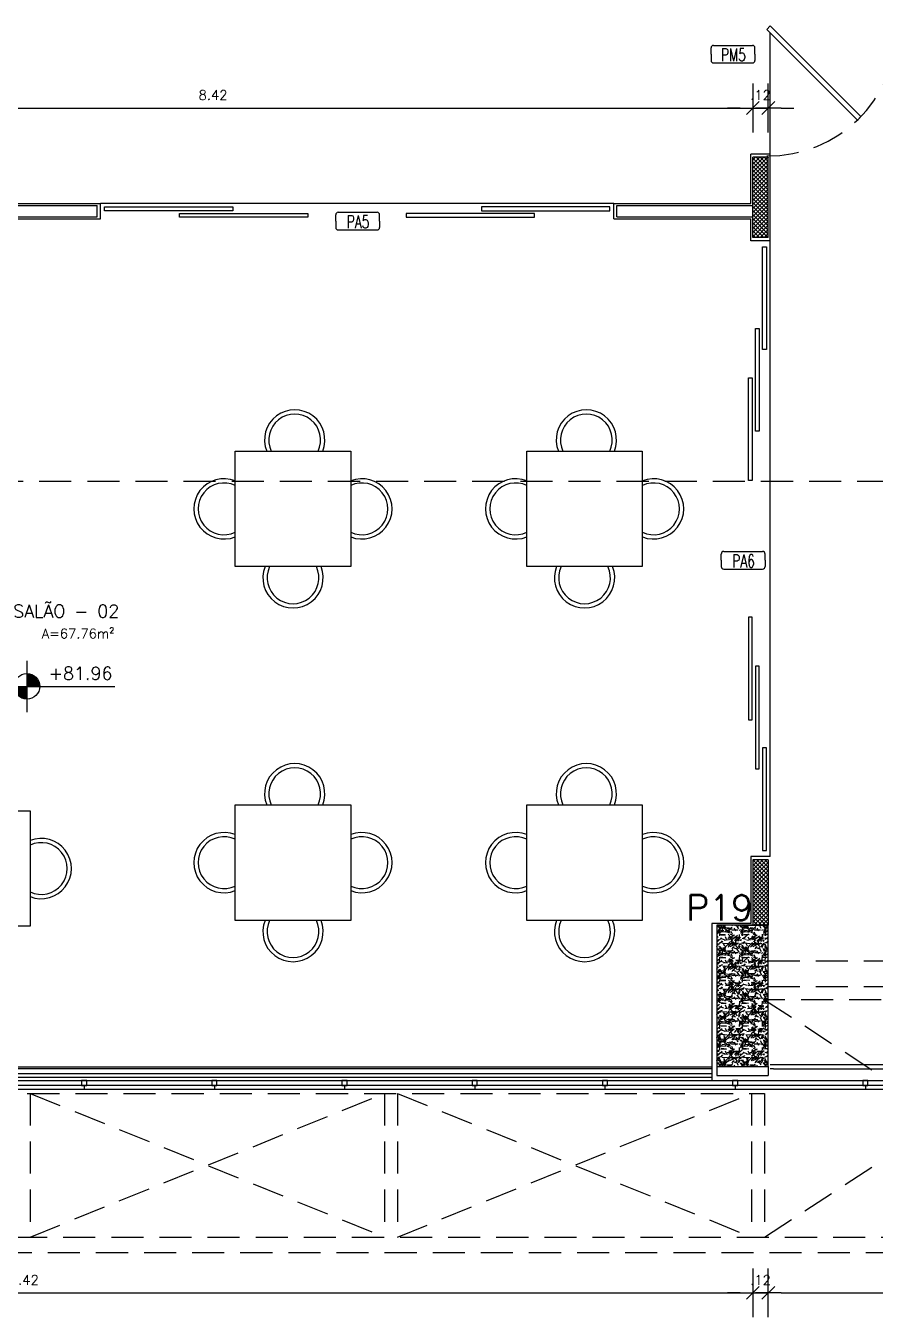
# Model space of a CAD drawing. Header units: millimetres. Extents: x 1658.6 to 1706.6, y -26.2 to 3.6.
# Drawn here: x 1687.47 to 1694.09, y -15.64 to -5.58 of the extents above; entities that cross this region are included whole.
import ezdxf
from ezdxf.enums import TextEntityAlignment as Align

# ---------------------------------------------------------------- set-up
doc = ezdxf.new("R2010")
doc.units = ezdxf.units.MM
doc.linetypes.add('DASHED2', pattern=[0.375, 0.25, -0.125])
doc.linetypes.add('HIDDEN', pattern=[0.375, 0.25, -0.125])
for name, color, linetype in [('COTA', 11, 'Continuous'), ('EM VISTA', 2, 'Continuous'), ('EMVISTA', 2, 'Continuous'), ('ESQUADRIA', 2, 'Continuous'), ('ESQUADRIA CT', 2, 'Continuous'), ('HACHURA', 11, 'Continuous'), ('HACHURA 1', 8, 'Continuous'), ('HACHURIA', 11, 'Continuous'), ('IND', 1, 'Continuous'), ('INDICACOES', 2, 'Continuous'), ('MOBILIA 2', 11, 'Continuous'), ('PAREDE', 7, 'Continuous'), ('PILAR', 21, 'Continuous'), ('PISO', 1, 'Continuous'), ('PROJECAO', 1, 'DASHED2'), ('TEXTO 1', 3, 'Continuous'), ('TEXTO 2', 2, 'Continuous')]:
    doc.layers.add(name, color=color, linetype=linetype)
doc.styles.add('ROMANS', font='romans.shx')
doc.dimstyles.new('Copy of TICK50', dxfattribs={"dimtxt": 0.075, "dimasz": 0.0995, "dimexe": 0.18, "dimexo": 0.0625, "dimgap": 0.063, "dimtad": 1, "dimrnd": 0.005, "dimzin": 4, "dimdsep": 46, "dimtxsty": 'ROMANS', "dimblk1": 'TICK', "dimblk2": 'TICK', "dimsah": 1, "dimcen": 0.09, "dimse1": 1, "dimse2": 1, "dimclrd": 256, "dimclrt": 2, "dimaunit": 1, "dimadec": 4, "dimazin": 0, "dimtfac": 1, "dimtix": 1, "dimtmove": 2, "dimatfit": 3, "dimldrblk": 'TICK', "dimfxl": 0.18, "dimtfillclr": 256, "dimtolj": 1, "dimtzin": 0, "dimlwd": -1, "dimarcsym": 0})

# ---------------------------------------------------------------- blocks, each defined once
blk = doc.blocks.new('IND ESQUADRIAS')
for p, q in [((-0.256, 0.103), (-0.256, 0.176)), ((-0.227, 0.206), (0.227, 0.206)), ((0.256, 0.103), (0.256, 0.176)), ((-0.256, 0.103), (-0.256, 0.03)), ((-0.227, 0), (0.227, 0)), ((0.256, 0.103), (0.256, 0.03))]:
    blk.add_line(p, q)
for centre, start, end in [((-0.227, 0.176), 90, 180), ((0.227, 0.176), 0, 90), ((-0.227, 0.03), 180, 270), ((0.227, 0.03), 270, 0)]:
    blk.add_arc(centre, 0.0298, start, end)
at = {"linetype": 'ByBlock', "style": 'ROMANS', "width": 0.7}
blk.add_attdef('P01', text='', height=0.15, dxfattribs=at).set_placement((0.004, -0.025), align=Align.BOTTOM_CENTER)
blk = doc.blocks.new('IND NÍVEL')
at = {"layer": 'IND'}
for p, q in [((0, 0.004), (0, -0.004)), ((-0.004, 0), (0.01371, 0))]:
    blk.add_line(p, q, dxfattribs=at)
blk.add_circle((0, 0), 0.002, dxfattribs=at)
for points in [[(-0.002, 0), (0, 0), (-0.00191, -0.00058), (0, 0)], [(-0.00191, -0.00058), (0, 0), (-0.00169, -0.00106), (0, 0)], [(-0.00169, -0.00106), (0, 0), (-0.00139, -0.00144), (0, 0)], [(-0.00139, -0.00144), (0, 0), (-0.00115, -0.00164), (0, 0)], [(-0.00115, -0.00164), (0, 0), (-0.0009, -0.00179), (0, 0)], [(-0.0009, -0.00179), (0, 0), (-0.00069, -0.00188), (0, 0)], [(-0.00069, -0.00188), (0, 0), (-0.00045, -0.00195), (0, 0)], [(-0.00045, -0.00195), (0, 0), (-0.0003, -0.00198), (0, 0)], [(-0.0003, -0.00198), (0, 0), (-0.00019, -0.00199), (0, 0)], [(-0.00019, -0.00199), (0, 0), (-0.0001, -0.002), (0, 0)], [(-0.0001, -0.002), (0, 0), (0, -0.002), (0, 0)], [(0.00019, 0.00199), (0, 0), (0.0001, 0.002), (0, 0)], [(0.0001, 0.002), (0, 0), (0, 0.002), (0, 0)], [(0.0003, 0.00198), (0, 0), (0.00019, 0.00199), (0, 0)], [(0.00045, 0.00195), (0, 0), (0.0003, 0.00198), (0, 0)], [(0.00069, 0.00188), (0, 0), (0.00045, 0.00195), (0, 0)], [(0.0009, 0.00179), (0, 0), (0.00069, 0.00188), (0, 0)], [(0.00115, 0.00164), (0, 0), (0.0009, 0.00179), (0, 0)], [(0.00139, 0.00144), (0, 0), (0.00115, 0.00164), (0, 0)], [(0.00169, 0.00106), (0, 0), (0.00139, 0.00144), (0, 0)], [(0.00191, 0.00058), (0, 0), (0.00169, 0.00106), (0, 0)], [(0.002, 0), (0, 0), (0.00191, 0.00058), (0, 0)]]:
    blk.add_solid(points, dxfattribs=at)
at = {"layer": 'IND', "color": 3, "style": 'ROMANS'}
blk.add_attdef('+0,00', (0.0034, 0.00103), '', height=0.002, dxfattribs=at)
blk = doc.blocks.new('TICK')
at = {"layer": 'COTA'}
for p, q in [((0, 1.91), (0, -1.91)), ((-1, 0), (1, 0))]:
    blk.add_line(p, q, dxfattribs=at)
at = {"layer": 'COTA', "color": 2}
blk.add_line((0.5, 0.5), (-0.5, -0.5), dxfattribs=at)
blk = doc.blocks.new('*D91')
at = {"layer": 'COTA'}
blk.add_line((1693.359, -15.452), (1699.915, -15.452), dxfattribs=at)
at = {"layer": 'Defpoints', "color": 0}
for p in [(1693.259, -11.75), (1700.014, -13.38), (1700.014, -15.452)]:
    blk.add_point(p, dxfattribs=at)
at = {"layer": 'COTA', "xscale": 0.0995, "yscale": 0.0995, "zscale": 0.0995, "rotation": 180}
blk.add_blockref('TICK', (1693.259, -15.452), dxfattribs=at)
at = {"layer": 'COTA', "xscale": 0.0995, "yscale": 0.0995, "zscale": 0.0995}
blk.add_blockref('TICK', (1700.014, -15.452), dxfattribs=at)
at = {"layer": 'COTA', "color": 2, "insert": (1696.637, -15.352), "char_height": 0.075, "attachment_point": 5, "style": 'ROMANS'}
blk.add_mtext('\\A1;6.76', dxfattribs=at)
blk = doc.blocks.new('*D90')
at = {"layer": 'COTA'}
for p, q in [((1693.04, -15.452), (1692.94, -15.452)), ((1693.139, -15.452), (1693.259, -15.452)), ((1693.359, -15.452), (1693.458, -15.452))]:
    blk.add_line(p, q, dxfattribs=at)
at = {"layer": 'Defpoints', "color": 0}
for p in [(1693.139, -11.75), (1693.259, -11.75), (1693.259, -15.452)]:
    blk.add_point(p, dxfattribs=at)
at = {"layer": 'COTA', "xscale": 0.0995, "yscale": 0.0995, "zscale": 0.0995}
blk.add_blockref('TICK', (1693.139, -15.452), dxfattribs=at)
at = {"layer": 'COTA', "xscale": 0.0995, "yscale": 0.0995, "zscale": 0.0995, "rotation": 180}
blk.add_blockref('TICK', (1693.259, -15.452), dxfattribs=at)
at = {"layer": 'COTA', "color": 2, "insert": (1693.199, -15.352), "char_height": 0.075, "attachment_point": 5, "style": 'ROMANS'}
blk.add_mtext('\\A1;.12', dxfattribs=at)
blk = doc.blocks.new('*D89')
at = {"layer": 'COTA'}
blk.add_line((1681.819, -15.452), (1693.04, -15.452), dxfattribs=at)
at = {"layer": 'Defpoints', "color": 0}
for p in [(1681.719, -8.715), (1693.139, -11.75), (1693.139, -15.452)]:
    blk.add_point(p, dxfattribs=at)
at = {"layer": 'COTA', "xscale": 0.0995, "yscale": 0.0995, "zscale": 0.0995, "rotation": 180}
blk.add_blockref('TICK', (1681.719, -15.452), dxfattribs=at)
at = {"layer": 'COTA', "xscale": 0.0995, "yscale": 0.0995, "zscale": 0.0995}
blk.add_blockref('TICK', (1693.139, -15.452), dxfattribs=at)
at = {"layer": 'COTA', "color": 2, "insert": (1687.429, -15.352), "char_height": 0.075, "attachment_point": 5, "style": 'ROMANS'}
blk.add_mtext('\\A1;11.42', dxfattribs=at)
blk = doc.blocks.new('*D69')
at = {"layer": 'COTA'}
for p, q in [((1693.04, -6.219), (1692.94, -6.219)), ((1693.139, -6.219), (1693.259, -6.219)), ((1693.359, -6.219), (1693.458, -6.219))]:
    blk.add_line(p, q, dxfattribs=at)
at = {"layer": 'Defpoints', "color": 0}
for p in [(1693.139, -5.553), (1693.259, -5.553), (1693.259, -6.219)]:
    blk.add_point(p, dxfattribs=at)
at = {"layer": 'COTA', "xscale": 0.0995, "yscale": 0.0995, "zscale": 0.0995}
blk.add_blockref('TICK', (1693.139, -6.219), dxfattribs=at)
at = {"layer": 'COTA', "xscale": 0.0995, "yscale": 0.0995, "zscale": 0.0995, "rotation": 180}
blk.add_blockref('TICK', (1693.259, -6.219), dxfattribs=at)
at = {"layer": 'COTA', "color": 2, "insert": (1693.199, -6.118), "char_height": 0.075, "attachment_point": 5, "style": 'ROMANS'}
blk.add_mtext('\\A1;.12', dxfattribs=at)
blk = doc.blocks.new('*D68')
at = {"layer": 'COTA'}
blk.add_line((1684.824, -6.219), (1693.04, -6.219), dxfattribs=at)
at = {"layer": 'Defpoints', "color": 0}
for p in [(1693.139, -5.553), (1693.139, -6.219), (1684.724, -7.068)]:
    blk.add_point(p, dxfattribs=at)
at = {"layer": 'COTA', "xscale": 0.0995, "yscale": 0.0995, "zscale": 0.0995, "rotation": 180}
blk.add_blockref('TICK', (1684.724, -6.219), dxfattribs=at)
at = {"layer": 'COTA', "xscale": 0.0995, "yscale": 0.0995, "zscale": 0.0995}
blk.add_blockref('TICK', (1693.139, -6.219), dxfattribs=at)
at = {"layer": 'COTA', "color": 2, "insert": (1688.932, -6.118), "char_height": 0.075, "attachment_point": 5, "style": 'ROMANS'}
blk.add_mtext('\\A1;8.42', dxfattribs=at)
blk = doc.blocks.new('P100')
at = {"layer": 'ESQUADRIA CT'}
for p, q in [((-0.734, 0.679), (-0.707, 0.707)), ((-0.707, 0.707), (0, 0)), ((-0.027, -0.027), (-0.734, 0.679)), ((0, 0), (-0.027, -0.027))]:
    blk.add_line(p, q, dxfattribs=at)
at = {"layer": 'ESQUADRIA CT', "color": 1, "linetype": 'HIDDEN'}
blk.add_arc((-0.014, -0.014), 1, 89.2122, 179.2122, dxfattribs=at)
blk = doc.blocks.new('ESTRUTURA(20-03-2019)')
at = {"layer": 'HACHURA 1'}
h = blk.add_hatch(dxfattribs=at)
h.set_pattern_fill('GRAVEL', color=256, scale=0.007, style=0)
h.set_pattern_definition([(228.0128, (-1512.38362, 91.487117), (-1.42240120861, -1.60020196627), [0.02392047, -2.368135]), (184.9697, (-1512.3996215, 91.469337), (2.133603451433, 0.177798745277), [0.04104835, -4.06378]), (132.5104, (-1512.440515, 91.465781), (1.77799870628, -1.95580191047), [0.02894374, -2.865429]), (267.2737, (-1512.5098575, 91.421331), (0.17779922796, 3.555998855736), [0.03738035, -3.700648]), (292.8337, (-1512.5116355, 91.383993), (-0.889002523885, 2.133601213104), [0.03665438, -3.628786]), (357.2737, (-1512.4974115, 91.350211), (-3.555998855736, 0.17779922796), [0.03738035, -3.700648]), (37.6942, (-1512.4600735, 91.348433), (-2.311401460287, -1.77799841499), [0.04943358, -4.893917]), (72.2553, (-1512.4209575, 91.378659), (1.244602489583, 3.911601134423), [0.0466704, -4.620371]), (121.4296, (-1512.4067335, 91.423109), (-1.42240036647, 2.3113972812), [0.03750691, -3.713185]), (175.2364, (-1512.426291, 91.455113), (1.95579846371, -0.17779833139), [0.04281991, -2.098173]), (222.3974, (-1512.4689635, 91.458669), (-2.133600064207, -1.955797455545), [0.05537546, -5.482176]), (138.8141, (-1512.333835, 91.419553), (-1.2445992072, 1.066798359), [0.01890035, -1.871142]), (171.4692, (-1512.3480595, 91.431999), (2.31139647169, -0.355600896003), [0.03595774, -3.559822]), (225, (-1512.38362, 91.43733), (-4e-17, -0.177799879), [0.02514463, -0.2263023]), (203.1986, (-1512.396065, 91.45867), (0.8890029978, 0.3556015592), [0.01354087, -1.340542]), (291.8014, (-1512.40851, 91.453335), (-0.1778001247, 0.5334003436), [0.01914962, -0.938336]), (30.9638, (-1512.4014, 91.435555), (0.53339943684, 0.3556002771), [0.0311024, -1.005641]), (161.5651, (-1512.37473, 91.451557), (0.3556001623, -0.1777997356), [0.02249009, -0.539763]), (16.3895, (-1512.511635, 91.453335), (1.77800098098, 0.5333988905), [0.03150616, -3.119116]), (70.3462, (-1512.48141, 91.462225), (-0.71119801821, -1.9557972342), [0.02643193, -2.616754]), (293.1986, (-1512.37473, 91.487117), (-0.3556015592, 0.8890029978), [0.0270816, -1.327004]), (343.6105, (-1512.364061, 91.462225), (-1.77800098098, 0.5333988905), [0.03150616, -3.119116]), (339.444, (-1512.511635, 91.3431), (-0.8890011035, 0.35559956852), [0.03038245, -1.488739]), (294.7751, (-1512.483187, 91.332431), (-0.88899792825, 1.95579909183), [0.02545704, -2.520252]), (66.8014, (-1512.372951, 91.309317), (0.3556015592, 0.8890029978), [0.0270816, -1.327004]), (17.354, (-1512.362283, 91.334209), (-2.31140012473, -0.71119892729), [0.02980481, -2.950668]), (69.444, (-1512.460073, 91.309317), (-0.35559956852, -0.8890011035), [0.01519126, -1.503936]), (101.3099, (-1512.38362, 91.309317), (-0.1777991224, 0.7111977223), [0.00906605, -0.89754]), (165.9638, (-1512.385397, 91.318207), (0.5334003748, -0.1777996923), [0.03665438, -0.6964335]), (186.009, (-1512.4209575, 91.327097), (1.77799737811, 0.1777995848), [0.03396869, -3.362898]), (303.6901, (-1512.4014, 91.419553), (-0.177800061, 0.355599657), [0.02564268, -0.6154246]), (353.1572, (-1512.3871755, 91.398217), (3.022601249965, -0.355601592616), [0.04476899, -4.43212]), (60.9454, (-1512.342725, 91.392883), (-0.7111983456, -1.24459703276), [0.01830556, -1.812258]), (90, (-1512.33384, 91.40889), (-0.1778, 0.1778), [0.010668, -0.167132]), (120.2564, (-1512.424513, 91.332431), (0.71119849268, -1.24459937227), [0.02470069, -2.445373]), (48.0128, (-1512.43696, 91.353767), (1.42240120861, 1.60020196627), [0.04784101, -2.344216]), (0, (-1512.40496, 91.38933), (0.1778, 0.1778), [0.046228, -0.131572]), (325.3048, (-1512.358727, 91.389327), (-1.77799691937, 1.24460011833), [0.0281127, -2.783151]), (254.0546, (-1512.335613, 91.373325), (-0.17780045358, -0.71120169422), [0.02588803, -1.268519]), (207.646, (-1512.3427255, 91.348433), (-3.37819881343, -1.77800111823), [0.04215015, -4.172875]), (175.4261, (-1512.3800635, 91.328875), (-2.311400532332, 0.177799139785), [0.04459203, -4.414606]), (175.4261, (-1512.3800635, 91.328875), (-2.311400532332, 0.177799139785), [0.04459203, -4.414606])])
h.paths.add_polyline_path([(-7.245, 0.11), (-6.845, 0.11), (-6.845, 1.21), (-7.245, 1.21)])
at = {"layer": 'PILAR'}
blk.add_lwpolyline([(-7.245, 1.21), (-7.245, 0.11), (-6.845, 0.11), (-6.845, 1.21), (-7.245, 1.21)], dxfattribs=at)
at = {"layer": 'PROJECAO', "color": 11}
blk.add_line((-29.47, 0), (0, 0), dxfattribs=at)

msp = doc.modelspace()

# ---------------------------------------------------------------- hatches: boundary and pattern name
at = {"layer": 'HACHURA 1'}
h = msp.add_hatch(dxfattribs=at)
h.set_pattern_fill('ANSI37', color=256, scale=0.007, style=0)
h.set_pattern_definition([(45, (114.639626, 43.499486), (-0.0157154482, 0.0157154482), []), (135, (114.639626, 43.499486), (-0.0157154482, -0.0157154482), [])])
h.paths.add_polyline_path([(1693.259, -6.603), (1693.139, -6.603), (1693.139, -7.228), (1693.259, -7.228)])
h.paths.add_polyline_path([(1693.259, -12.078), (1693.139, -12.078), (1693.139, -12.588), (1693.259, -12.588)])
h = msp.add_hatch(dxfattribs=at)
h.set_pattern_fill('GRAVEL', color=256, scale=0.007, style=0)
h.set_pattern_definition([(228.0128, (187.720828, 77.688659), (-1.42240120861, -1.60020196627), [0.02392047, -2.368135]), (184.9697, (187.704826, 77.670879), (2.133603451433, 0.177798745277), [0.04104835, -4.06378]), (132.5104, (187.663932, 77.667323), (1.77799870628, -1.95580191047), [0.02894374, -2.865429]), (267.2737, (187.59459, 77.622873), (0.17779922796, 3.555998855736), [0.03738035, -3.700648]), (292.8337, (187.592812, 77.585535), (-0.889002523885, 2.133601213104), [0.03665438, -3.628786]), (357.2737, (187.607036, 77.551753), (-3.555998855736, 0.17779922796), [0.03738035, -3.700648]), (37.6942, (187.6443737, 77.549975), (-2.311401460287, -1.77799841499), [0.04943358, -4.893917]), (72.2553, (187.6834897, 77.580201), (1.244602489583, 3.911601134423), [0.0466704, -4.620371]), (121.4296, (187.697714, 77.624651), (-1.42240036647, 2.3113972812), [0.03750691, -3.713185]), (175.2364, (187.678156, 77.656655), (1.95579846371, -0.17779833139), [0.04281991, -2.098173]), (222.3974, (187.6354837, 77.660211), (-2.133600064207, -1.955797455545), [0.05537546, -5.482176]), (138.8141, (187.770612, 77.621095), (-1.2445992072, 1.066798359), [0.01890035, -1.871142]), (171.4692, (187.756388, 77.633541), (2.31139647169, -0.355600896003), [0.03595774, -3.559822]), (225, (187.72083, 77.63887), (-4e-17, -0.177799879), [0.02514463, -0.2263023]), (203.1986, (187.708382, 77.66021), (0.8890029978, 0.3556015592), [0.01354087, -1.340542]), (291.8014, (187.695936, 77.654877), (-0.1778001247, 0.5334003436), [0.01914962, -0.938336]), (30.9638, (187.703048, 77.637097), (0.53339943684, 0.3556002771), [0.0311024, -1.005641]), (161.5651, (187.72972, 77.6531), (0.3556001623, -0.1777997356), [0.02249009, -0.539763]), (16.3895, (187.592812, 77.654877), (1.77800098098, 0.5333988905), [0.03150616, -3.119116]), (70.3462, (187.623038, 77.663767), (-0.71119801821, -1.9557972342), [0.02643193, -2.616754]), (293.1986, (187.729718, 77.688659), (-0.3556015592, 0.8890029978), [0.0270816, -1.327004]), (343.6105, (187.740386, 77.663767), (-1.77800098098, 0.5333988905), [0.03150616, -3.119116]), (339.444, (187.592812, 77.54464), (-0.8890011035, 0.35559956852), [0.03038245, -1.488739]), (294.7751, (187.62126, 77.533973), (-0.88899792825, 1.95579909183), [0.02545704, -2.520252]), (66.8014, (187.731496, 77.510859), (0.3556015592, 0.8890029978), [0.0270816, -1.327004]), (17.354, (187.742164, 77.535751), (-2.31140012473, -0.71119892729), [0.02980481, -2.950668]), (69.444, (187.644374, 77.510859), (-0.35559956852, -0.8890011035), [0.01519126, -1.503936]), (101.3099, (187.720828, 77.51086), (-0.1777991224, 0.7111977223), [0.00906605, -0.89754]), (165.9638, (187.71905, 77.51975), (0.5334003748, -0.1777996923), [0.03665438, -0.6964335]), (186.009, (187.68349, 77.528639), (1.77799737811, 0.1777995848), [0.03396869, -3.362898]), (303.6901, (187.70305, 77.621095), (-0.177800061, 0.355599657), [0.02564268, -0.6154246]), (353.1572, (187.717272, 77.599759), (3.022601249965, -0.355601592616), [0.04476899, -4.43212]), (60.9454, (187.761722, 77.594425), (-0.7111983456, -1.24459703276), [0.01830556, -1.812258]), (90, (187.77061, 77.61043), (-0.1778, 0.1778), [0.010668, -0.167132]), (120.2564, (187.679934, 77.533973), (0.71119849268, -1.24459937227), [0.02470069, -2.445373]), (48.0128, (187.667488, 77.555309), (1.42240120861, 1.60020196627), [0.04784101, -2.344216]), (0, (187.6995, 77.59087), (0.1778, 0.1778), [0.046228, -0.131572]), (325.3048, (187.74572, 77.590869), (-1.77799691937, 1.24460011833), [0.0281127, -2.783151]), (254.0546, (187.768834, 77.574867), (-0.17780045358, -0.71120169422), [0.02588803, -1.268519]), (207.646, (187.761722, 77.549975), (-3.37819881343, -1.77800111823), [0.04215015, -4.172875]), (175.4261, (187.724384, 77.530417), (-2.311400532332, 0.177799139785), [0.04459203, -4.414606]), (175.4261, (187.724384, 77.530417), (-2.311400532332, 0.177799139785), [0.04459203, -4.414606])])
h.paths.add_polyline_path([(1692.859, -13.688), (1693.259, -13.688), (1693.259, -12.588), (1692.859, -12.588)])

# ---------------------------------------------------------------- linework, layer by layer
at = {"layer": 'EM VISTA', "color": 1}
msp.add_line((1693.299, -13.708), (1700.014, -13.708), dxfattribs=at)
at = {"layer": 'EMVISTA', "color": 1}
for p, q in [((1692.819, -13.708), (1685.734, -13.708)), ((1693.299, -13.708), (1693.274, -13.708)), ((1670.674, -13.798), (1700.104, -13.798))]:
    msp.add_line(p, q, dxfattribs=at)
at = {"layer": 'ESQUADRIA'}
for p, q in [((1692.819, -13.745), (1670.674, -13.745)), ((1692.819, -13.775), (1670.674, -13.775)), ((1700.144, -13.838), (1670.674, -13.838)), ((1700.174, -13.868), (1670.674, -13.868)), ((1687.927, -13.838), (1687.927, -13.868)), ((1688.942, -13.838), (1688.942, -13.868)), ((1689.956, -13.838), (1689.956, -13.868)), ((1690.971, -13.838), (1690.971, -13.868)), ((1691.986, -13.838), (1691.986, -13.868)), ((1693.001, -13.838), (1693.001, -13.868)), ((1694.016, -13.838), (1694.016, -13.868))]:
    msp.add_line(p, q, dxfattribs=at)
for points in [[(1688.085, -6.989), (1689.085, -6.989), (1689.085, -7.019), (1688.085, -7.019)], [(1688.671, -7.04), (1689.671, -7.04), (1689.671, -7.07), (1688.671, -7.07)], [(1691.438, -7.04), (1690.438, -7.04), (1690.438, -7.07), (1691.438, -7.07)], [(1692.024, -6.989), (1691.024, -6.989), (1691.024, -7.019), (1692.024, -7.019)], [(1693.244, -7.301), (1693.244, -8.101), (1693.214, -8.101), (1693.214, -7.301)], [(1693.189, -7.937), (1693.189, -8.737), (1693.159, -8.737), (1693.159, -7.937)], [(1693.134, -8.321), (1693.134, -9.121), (1693.104, -9.121), (1693.104, -8.321)], [(1693.134, -10.986), (1693.134, -10.186), (1693.104, -10.186), (1693.104, -10.986)], [(1693.189, -11.37), (1693.189, -10.57), (1693.159, -10.57), (1693.159, -11.37)], [(1693.244, -12.006), (1693.244, -11.206), (1693.214, -11.206), (1693.214, -12.006)]]:
    msp.add_lwpolyline(points, close=True, dxfattribs=at)
at = {"layer": 'ESQUADRIA', "color": 3}
for points in [[(1687.907, -13.838), (1687.947, -13.838), (1687.947, -13.798), (1687.907, -13.798)], [(1688.922, -13.838), (1688.962, -13.838), (1688.962, -13.798), (1688.922, -13.798)], [(1689.936, -13.838), (1689.976, -13.838), (1689.976, -13.798), (1689.936, -13.798)], [(1690.951, -13.838), (1690.991, -13.838), (1690.991, -13.798), (1690.951, -13.798)], [(1691.966, -13.838), (1692.006, -13.838), (1692.006, -13.798), (1691.966, -13.798)], [(1692.981, -13.838), (1693.021, -13.838), (1693.021, -13.798), (1692.981, -13.798)], [(1693.996, -13.838), (1694.036, -13.838), (1694.036, -13.798), (1693.996, -13.798)]]:
    msp.add_lwpolyline(points, close=True, dxfattribs=at)
at = {"layer": 'HACHURA'}
for p, q in [((1693.274, -7.253), (1693.124, -7.253)), ((1693.274, -12.053), (1693.124, -12.053))]:
    msp.add_line(p, q, dxfattribs=at)
at = {"layer": 'HACHURIA'}
for p, q in [((1693.274, -6.578), (1693.124, -6.578)), ((1693.124, -6.963), (1693.124, -6.578)), ((1693.274, -7.253), (1693.274, -6.578)), ((1682.659, -6.963), (1688.054, -6.963)), ((1688.054, -7.083), (1688.054, -6.963)), ((1692.054, -7.083), (1692.054, -6.963)), ((1692.054, -6.963), (1693.124, -6.963)), ((1684.739, -7.083), (1688.054, -7.083)), ((1692.054, -7.083), (1693.124, -7.083)), ((1693.124, -7.253), (1693.124, -7.083)), ((1693.124, -12.053), (1693.124, -12.573)), ((1693.124, -12.573), (1692.819, -12.573)), ((1692.819, -12.573), (1692.819, -13.798)), ((1693.274, -13.673), (1699.979, -13.673)), ((1692.819, -13.693), (1685.714, -13.693))]:
    msp.add_line(p, q, dxfattribs=at)
at = {"layer": 'MOBILIA 2'}
for points in [[(1689.105, -8.893), (1690.005, -8.893), (1690.005, -9.793), (1689.105, -9.793)], [(1691.377, -8.893), (1692.277, -8.893), (1692.277, -9.793), (1691.377, -9.793)], [(1689.105, -11.65), (1690.005, -11.65), (1690.005, -12.55), (1689.105, -12.55)], [(1691.377, -11.65), (1692.277, -11.65), (1692.277, -12.55), (1691.377, -12.55)], [(1686.606, -11.696), (1687.506, -11.696), (1687.506, -12.596), (1686.606, -12.596)]]:
    msp.add_lwpolyline(points, close=True, dxfattribs=at)
for centre, radius, start, end in [((1689.568, -8.806), 0.235, 338.2506, 201.7491), ((1689.568, -8.806), 0.202, 334.3861, 205.6136), ((1691.841, -8.806), 0.235, 338.2506, 201.7491), ((1691.841, -8.806), 0.202, 334.3861, 205.6136), ((1689.017, -9.343), 0.235, 68.2509, 291.7494), ((1689.017, -9.343), 0.202, 64.3864, 295.6139), ((1690.092, -9.343), 0.235, 248.2506, 111.7491), ((1690.092, -9.343), 0.202, 244.3861, 115.6136), ((1691.29, -9.343), 0.235, 68.2509, 291.7494), ((1691.29, -9.343), 0.202, 64.3864, 295.6139), ((1692.365, -9.343), 0.235, 248.2506, 111.7491), ((1692.365, -9.343), 0.202, 244.3861, 115.6136), ((1689.555, -9.88), 0.235, 158.2509, 21.7494), ((1689.555, -9.88), 0.202, 154.3864, 25.6139), ((1691.827, -9.88), 0.235, 158.2509, 21.7494), ((1691.827, -9.88), 0.202, 154.3864, 25.6139), ((1689.568, -11.563), 0.235, 338.2506, 201.7491), ((1689.568, -11.563), 0.202, 334.3861, 205.6136), ((1691.841, -11.563), 0.235, 338.2506, 201.7491), ((1691.841, -11.563), 0.202, 334.3861, 205.6136), ((1689.017, -12.1), 0.235, 68.2509, 291.7494), ((1690.092, -12.1), 0.235, 248.2506, 111.7491), ((1691.29, -12.1), 0.235, 68.2509, 291.7494), ((1692.365, -12.1), 0.235, 248.2506, 111.7491), ((1687.593, -12.146), 0.235, 248.2506, 111.7491), ((1687.593, -12.146), 0.202, 244.3861, 115.6136), ((1689.017, -12.1), 0.202, 64.3864, 295.6139), ((1690.092, -12.1), 0.202, 244.3861, 115.6136), ((1691.29, -12.1), 0.202, 64.3864, 295.6139), ((1692.365, -12.1), 0.202, 244.3861, 115.6136), ((1689.555, -12.637), 0.235, 158.2509, 21.7494), ((1689.555, -12.637), 0.202, 154.3864, 25.6139), ((1691.827, -12.637), 0.235, 158.2509, 21.7494), ((1691.827, -12.637), 0.202, 154.3864, 25.6139)]:
    msp.add_arc(centre, radius, start, end, dxfattribs=at)
at = {"layer": 'PAREDE'}
for p, q in [((1693.259, -6.603), (1693.139, -6.603)), ((1693.139, -7.228), (1693.139, -6.603)), ((1693.259, -7.228), (1693.259, -6.603)), ((1682.684, -6.978), (1688.029, -6.978)), ((1688.029, -7.068), (1688.029, -6.978)), ((1692.079, -7.068), (1692.079, -6.978)), ((1692.079, -6.978), (1693.139, -6.978)), ((1684.724, -7.068), (1688.029, -7.068)), ((1692.079, -7.068), (1693.139, -7.068)), ((1693.259, -7.228), (1693.139, -7.228)), ((1693.259, -12.078), (1693.139, -12.078)), ((1693.139, -12.078), (1693.139, -12.588)), ((1693.259, -12.078), (1693.259, -12.588)), ((1692.859, -13.688), (1692.859, -13.758)), ((1692.859, -13.758), (1693.259, -13.758)), ((1693.259, -13.688), (1693.259, -13.758))]:
    msp.add_line(p, q, dxfattribs=at)
at = {"layer": 'PILAR'}
msp.add_line((1693.089, -12.588), (1693.214, -12.588), dxfattribs=at)
msp.add_lwpolyline([(1692.859, -12.588), (1692.859, -13.688), (1693.259, -13.688), (1693.259, -12.588), (1692.859, -12.588)], dxfattribs=at)
at = {"layer": 'PISO'}
for p, q in [((1693.274, -6.578), (1693.274, -5.633)), ((1692.054, -6.963), (1688.054, -6.963)), ((1693.274, -12.053), (1693.274, -7.253))]:
    msp.add_line(p, q, dxfattribs=at)
at = {"layer": 'PROJECAO', "color": 3}
msp.add_line((1661.327, -9.118), (1703.055, -9.131), dxfattribs=at)
at = {"layer": 'PROJECAO'}
for p, q in [((1698.004, -12.868), (1693.259, -12.868)), ((1698.004, -13.068), (1693.259, -13.068)), ((1693.229, -15.018), (1696.072, -13.168)), ((1693.229, -13.168), (1696.072, -15.018)), ((1699.014, -13.168), (1693.229, -13.168)), ((1687.506, -13.898), (1690.268, -15.018)), ((1687.506, -15.018), (1690.268, -13.898)), ((1687.506, -13.898), (1687.506, -15.018)), ((1690.268, -13.898), (1690.268, -15.018)), ((1690.368, -13.898), (1693.129, -15.018)), ((1690.368, -15.018), (1693.129, -13.898)), ((1690.368, -13.898), (1690.368, -15.018)), ((1693.129, -13.898), (1693.129, -15.018)), ((1693.229, -13.898), (1693.229, -15.018)), ((1662.264, -15.018), (1699.014, -15.018)), ((1662.144, -15.138), (1701.804, -15.138))]:
    msp.add_line(p, q, dxfattribs=at)
msp.add_lwpolyline([(1662.264, -7.858), (1664.834, -7.858), (1664.834, -13.698), (1670.234, -13.698), (1670.234, -13.898), (1693.229, -13.898)], dxfattribs=at)

# ---------------------------------------------------------------- block references
at = {"layer": 'ESQUADRIA', "rotation": 180}
msp.add_blockref('P100', (1693.247, -5.606), dxfattribs=at)
at = {"layer": 'INDICACOES'}
for name, p, xscale, yscale, zscale, values in [('IND ESQUADRIAS', (1692.984, -5.868), 0.6666666666666666, 0.6666666666666666, 0.6666666666666666, {'P01': 'PM5'}), ('IND ESQUADRIAS', (1690.059, -7.169), 0.6666666666666666, 0.6666666666666666, 0.6666666666666666, {'P01': 'PA5'}), ('IND ESQUADRIAS', (1693.063, -9.812), 0.6666666666666666, 0.6666666666666666, 0.6666666666666666, {'P01': 'PA6'}), ('IND NÍVEL', (1687.481, -10.726), 50, 50, 50, {'+0,00': '+81.96'})]:
    msp.add_blockref(name, p, dxfattribs=dict(at, xscale=xscale, yscale=yscale, zscale=zscale)).add_auto_attribs(values)
at = {"layer": 'PAREDE'}
msp.add_blockref('ESTRUTURA(20-03-2019)', (1700.104, -13.798), dxfattribs=at)

# ---------------------------------------------------------------- texts
at = {"layer": 'TEXTO 1', "style": 'ROMANS'}
msp.add_text('SALÃO - 02', height=0.1, dxfattribs=at).set_placement((1687.374, -10.19))
at = {"layer": 'TEXTO 1', "color": 7, "style": 'ROMANS'}
msp.add_text('P19', height=0.2, dxfattribs=at).set_placement((1692.618, -12.551))
at = {"layer": 'TEXTO 2', "style": 'ROMANS'}
msp.add_text('A=67.76m²', height=0.075, dxfattribs=at).set_placement((1687.596, -10.352))

# ---------------------------------------------------------------- dimensions: what is measured, and where the dimension line sits
at = {"layer": 'COTA'}
for base, p1, p2, picture, middle in [((1693.139447152, -6.218999816), (1684.724447152, -7.068458367), (1693.139447152, -5.553458367), '*D68', (1688.931947152, -6.118499816)), ((1693.259, -6.219), (1693.139, -5.553), (1693.259, -5.553), '*D69', (1693.199, -6.118)), ((1693.139, -15.452), (1681.719, -8.715), (1693.139, -11.75), '*D89', (1687.429, -15.352)), ((1693.259, -15.452), (1693.139, -11.75), (1693.259, -11.75), '*D90', (1693.199, -15.352)), ((1700.014447152, -15.452376651), (1693.259447152, -11.750458296), (1700.014447152, -13.380458296), '*D91', (1696.636947152, -15.351876651))]:
    dim = msp.add_linear_dim(base=base, p1=p1, p2=p2, dimstyle='Copy of TICK50', dxfattribs=at)
    dim.commit()
    dim.dimension.update_dxf_attribs({"geometry": picture, "text_midpoint": middle})

doc.saveas('drawing.dxf')
